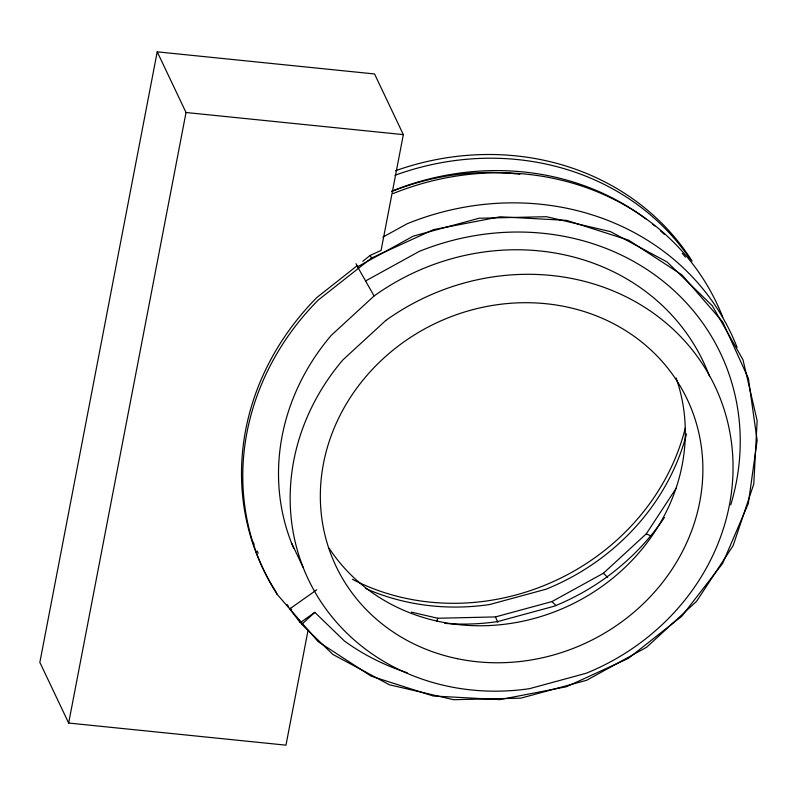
<?xml version="1.0" encoding="UTF-8"?>
<svg xmlns="http://www.w3.org/2000/svg" width="797" height="797" viewBox="0 0 797 797"><rect width="100%" height="100%" fill="white"/><g stroke="black" fill="none" stroke-linecap="round" stroke-linejoin="round"><path stroke-width="1.2" d="M362.735 261.306L370.207 255.409L381.086 250.427L403.342 134.623L374.54 73.962L157.218 51.835L39.85 662.377L68.662 723.038L285.974 745.165L308.05 630.327M68.662 723.038L186.03 112.507L157.218 51.835M436.736 621.471L437.702 618.253L495.445 616.928L551.962 601.576L603.409 573.232L646.277 533.831L676.284 488.133M709.39 376.025A225.093 204.5 -25.4 0 0 374.102 295.966L331.233 335.368A225.093 204.5 -25.4 0 0 293.724 548.346M309.545 631.762L301.764 624.35L314.815 612.355L344.334 640.927A244.241 221.895 -25.4 0 0 407.307 672.778M357.126 265.73L316.927 297.47A261.416 237.496 -25.4 0 0 275.911 591.733L277.177 594.383L318.023 641.535L371.263 676.205L433.279 696.01L499.839 699.617L553.736 689.206M554.453 689.016L566.408 686.765L628.444 658.332L681.734 616.27L722.63 563.429L748.343 503.425L757.14 440.333L748.403 378.455L722.74 322.018L681.893 274.855L628.654 240.186L566.637 220.38L500.078 216.784L433.508 229.636L371.472 258.059L318.182 300.12A261.416 237.496 -25.4 0 0 277.177 594.383M316.758 589.78L289.759 608.908L300.26 622.666L314.815 612.355M374.102 295.966L357.554 266.816L413.254 236.131L479.107 218.239L546.383 216.694L610.492 231.608L667.079 261.964L712.269 305.699L742.993 359.816L757.15 420.647L753.783 484.028L733.12 545.656L696.568 601.327L646.616 647.234L586.662 680.259L520.81 698.162L453.533 699.696L389.414 684.782L332.837 654.427L309.903 632.17M365.584 280.962L419.212 251.414A244.241 221.895 -25.4 0 1 664.648 282.457A244.241 221.895 -25.4 0 1 730.729 504.89M382.839 237.127L407.337 223.668A262.283 238.283 -25.4 0 1 737.076 347.353M186.03 112.507L403.342 134.623M411.391 612.136L437.702 618.253M646.277 533.831L650.312 535.674M603.409 573.232L607.643 577.397M551.962 601.576L556.196 605.74M286.92 604.445L288.494 606.258M290.078 608.081L291.662 609.914M370.207 255.409L371.472 258.059M356.07 263.707L357.554 266.816M291.383 542.627L303.039 567.165M300.778 622.278L301.764 624.35M298.775 619.548L300.26 622.666M253.147 542.099L254.153 544.311M257.182 550.966L258.188 553.178M495.445 616.928L497.816 622.238M676.115 378.007A194.418 176.625 -25.4 0 1 572.306 604.076A194.418 176.625 -25.4 0 1 329.191 548.306M685.35 427.81A225.093 204.5 -25.4 0 1 352.453 579.309M664.369 517.532A225.093 204.5 -25.4 0 1 554.164 606.228L497.647 621.58A225.093 204.5 -25.4 0 1 444.736 623.344M686.526 433.947A225.093 204.5 -25.4 0 1 546.084 589.202L489.567 604.554A225.093 204.5 -25.4 0 1 365.385 588.415M393.051 193.581A262.283 238.283 -25.4 0 1 722.789 317.276M395.003 175.29A259.623 235.872 -25.4 0 1 690.491 259.663M391.716 191.19A259.623 235.872 -25.4 0 1 645.978 218.986M652.873 224.395A259.623 235.872 -25.4 0 1 654.815 225.989M660.514 230.921A259.623 235.872 -25.4 0 1 664.23 234.318M682.282 253.336A259.623 235.872 -25.4 0 1 685.42 257.152M392.054 191.38A244.241 221.895 -25.4 0 1 519.803 174.284M395.551 170.737A259.623 235.872 -25.4 0 1 692.105 261.147M385.748 320.504L342.879 359.905A225.093 204.5 -25.4 0 0 314.536 591.324A225.093 204.5 -25.4 0 0 529.507 688.668L586.024 673.316A225.093 204.5 -25.4 0 0 708.682 374.162A225.093 204.5 -25.4 0 0 385.748 320.504M457.329 658.691A194.418 176.625 -25.4 0 0 697.584 427.79A194.418 176.625 -25.4 0 0 379.92 361.738A194.418 176.625 -25.4 0 0 457.329 658.691"/></g></svg>
